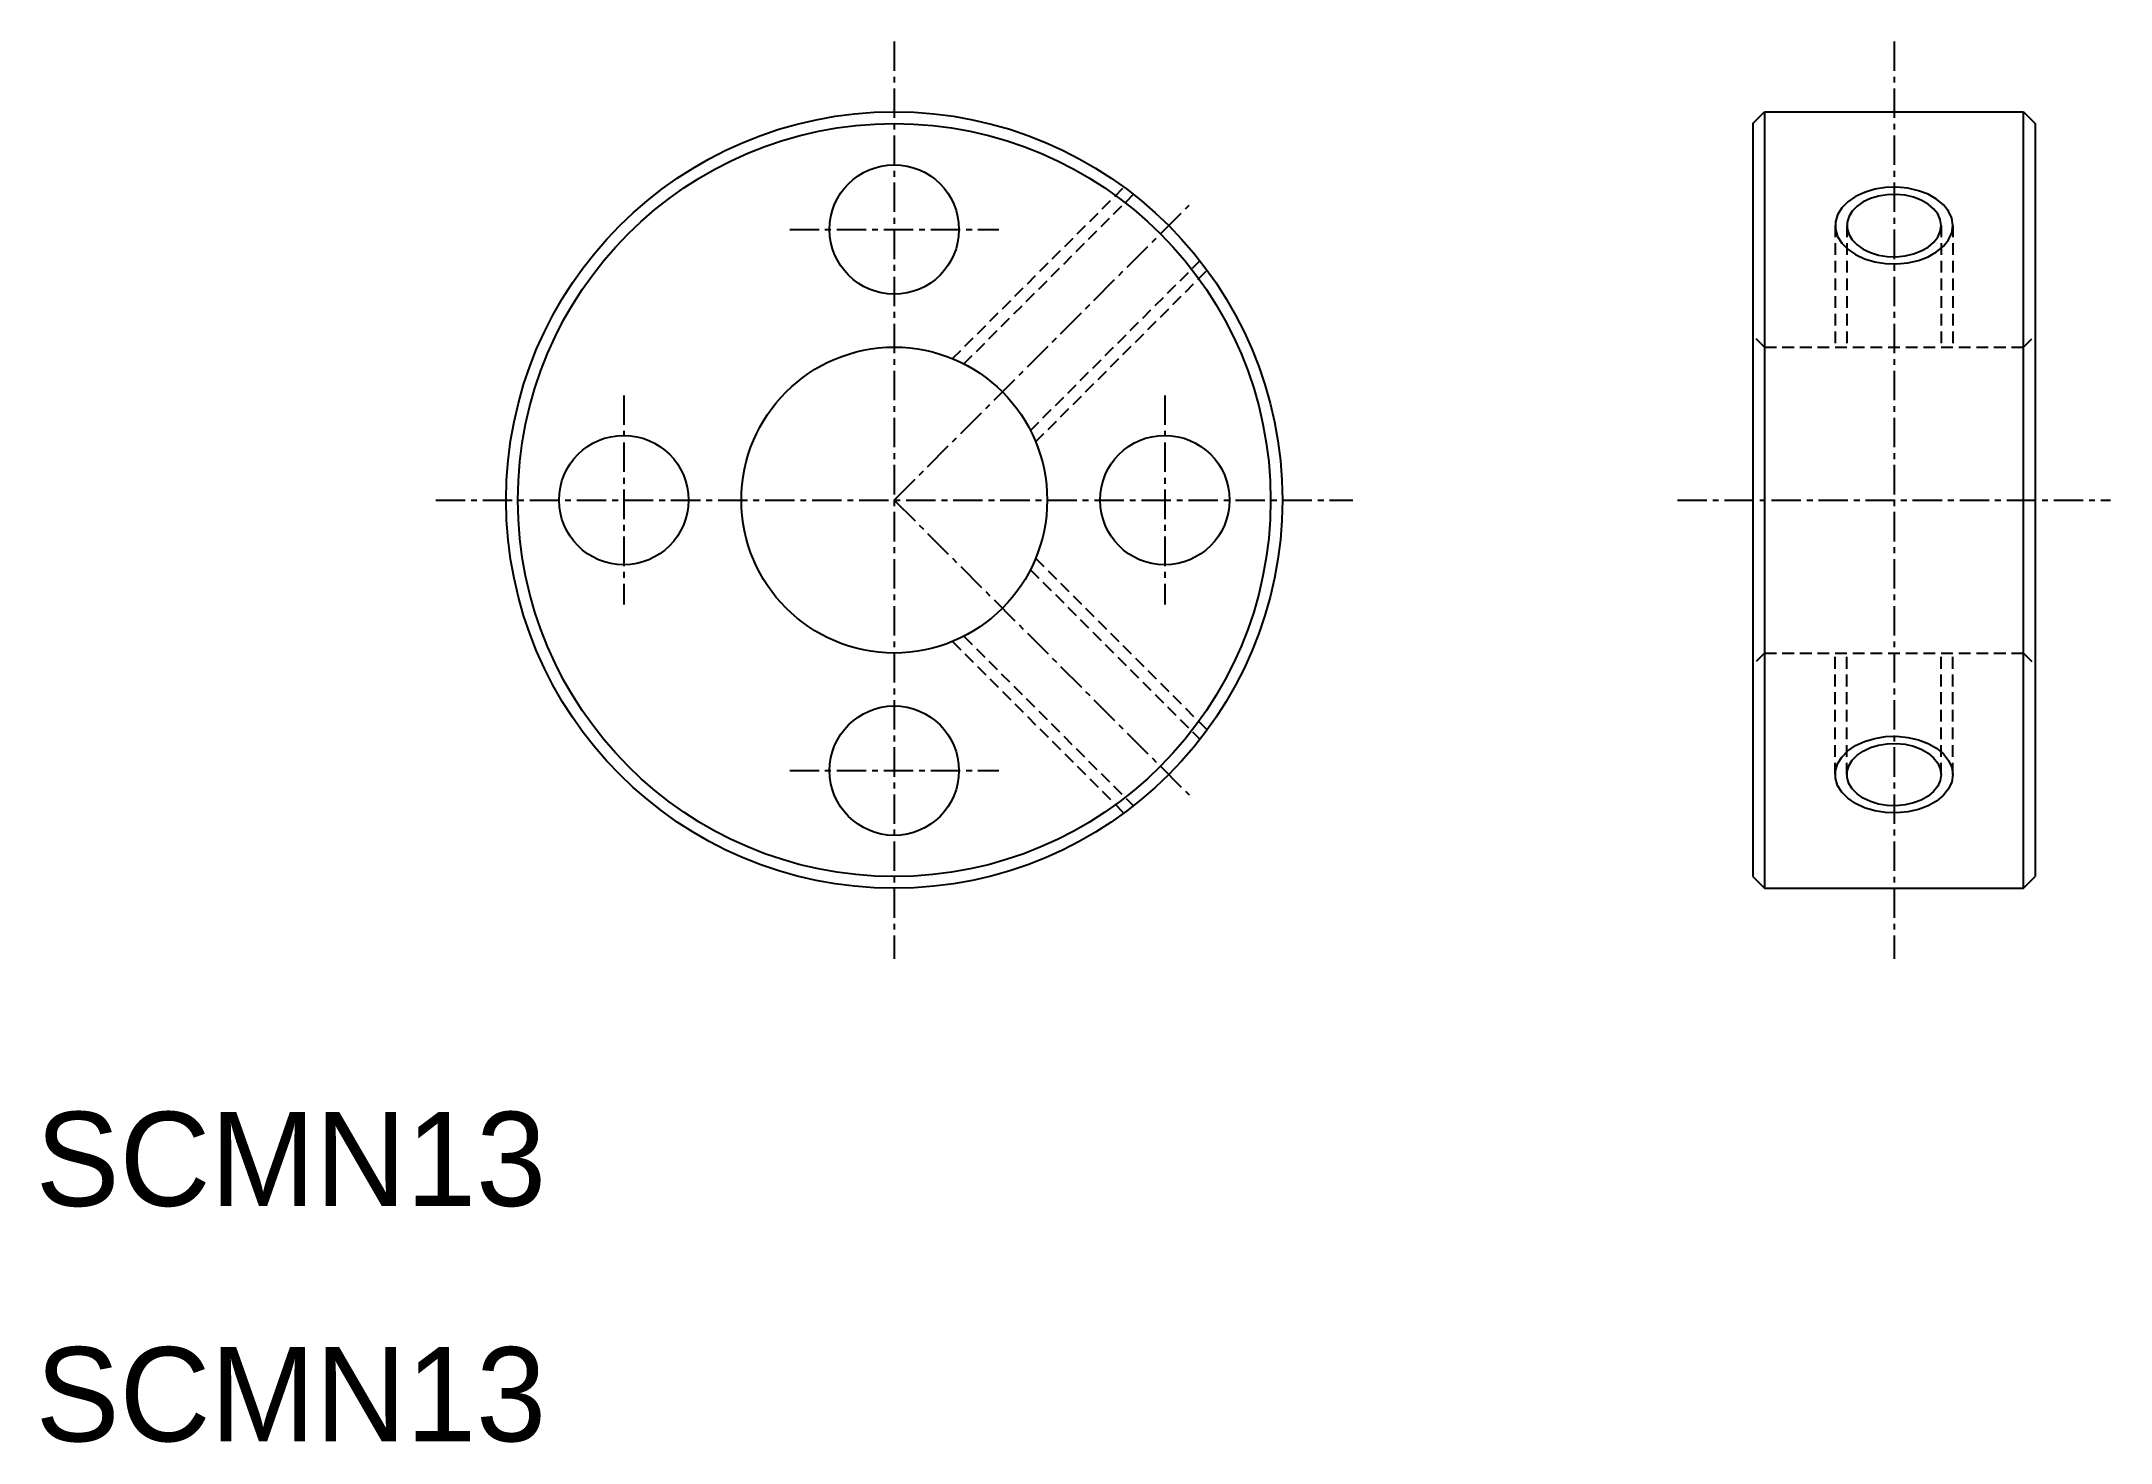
# Model space of a CAD drawing. Extents: x 10.2 to 98.2, y 9.9 to 69.5.
import ezdxf

# ---------------------------------------------------------------- set-up
doc = ezdxf.new("R2010")
doc.units = 0
doc.linetypes.add('CENTER', pattern=[2, 1.25, -0.25, 0.25, -0.25])
doc.linetypes.add('DASHED', pattern=[0.75, 0.5, -0.25])
doc.layers.get('0').update_dxf_attribs({"linetype": 'CONTINUOUS'})
doc.layers.add('CENTER', color=1, linetype='CENTER')

msp = doc.modelspace()

# ---------------------------------------------------------------- linework, layer by layer
at = {"color": 7, "linetype": 'CONTINUOUS'}
for p, q in [((83, 66), (83.5, 66.5)), ((83, 66), (83, 34)), ((83.5, 66.5), (83.5, 33.5)), ((83.5, 66.5), (94.5, 66.5)), ((86.25, 66.5), (86.25, 66.5)), ((89, 66.5), (89, 66.5)), ((94.5, 33.5), (94.5, 66.5)), ((94.5, 66.5), (95, 66)), ((95, 66), (95, 34)), ((83, 34), (83.5, 33.5)), ((83.5, 33.5), (94.5, 33.5)), ((94.5, 33.5), (95, 34))]:
    msp.add_line(p, q, dxfattribs=at)
at = {"color": 3, "linetype": 'DASHED'}
for p, q in [((48.975, 56.01), (56.265, 63.3)), ((49.459, 55.787), (56.667, 62.995)), ((86.5, 61.667), (86.5, 56.5)), ((87, 61.667), (87, 56.5)), ((91, 61.667), (91, 56.5)), ((91.5, 61.667), (91.5, 56.5)), ((52.287, 52.959), (59.495, 60.167)), ((52.51, 52.475), (59.8, 59.765)), ((83.5, 56.5), (83, 57)), ((83.5, 56.5), (94.5, 56.5)), ((94.5, 56.5), (95, 57)), ((52.51, 47.525), (59.8, 40.235)), ((52.287, 47.041), (59.495, 39.833)), ((48.975, 43.99), (56.265, 36.7)), ((49.459, 44.213), (56.667, 37.005)), ((83.5, 43.5), (83, 43)), ((83.5, 43.5), (94.5, 43.5)), ((86.5, 38.333), (86.5, 43.5)), ((87, 38.333), (87, 43.5)), ((91, 38.333), (91, 43.5)), ((91.5, 38.333), (91.5, 43.5)), ((94.5, 43.5), (95, 43))]:
    msp.add_line(p, q, dxfattribs=at)
at = {"color": 3, "flags": 128}
msp.add_lwpolyline([(91.5, 61.667), (91.455, 61.976), (91.321, 62.273), (91.103, 62.548), (90.809, 62.791), (90.45, 62.994), (90.039, 63.149), (89.589, 63.25), (89.119, 63.294), (88.644, 63.279), (88.182, 63.206), (87.75, 63.078), (87.363, 62.898), (87.035, 62.674), (86.778, 62.414), (86.601, 62.126), (86.511, 61.822), (86.511, 61.512), (86.601, 61.208), (86.778, 60.921), (87.035, 60.66), (87.363, 60.436), (87.75, 60.257), (88.182, 60.128), (88.644, 60.055), (89.119, 60.04), (89.589, 60.084), (90.039, 60.186), (90.45, 60.34), (90.809, 60.543), (91.103, 60.787), (91.321, 61.062), (91.455, 61.359)], close=True, dxfattribs=at)
at = {"color": 7, "linetype": 'CONTINUOUS', "flags": 128}
msp.add_lwpolyline([(91, 61.667), (90.964, 61.918), (90.857, 62.16), (90.683, 62.384), (90.447, 62.582), (90.16, 62.747), (89.831, 62.873), (89.472, 62.955), (89.095, 62.991), (88.715, 62.979), (88.346, 62.92), (88, 62.815), (87.69, 62.669), (87.428, 62.487), (87.222, 62.275), (87.081, 62.041), (87.009, 61.793), (87.009, 61.541), (87.081, 61.294), (87.222, 61.06), (87.428, 60.848), (87.69, 60.666), (88, 60.519), (88.346, 60.415), (88.715, 60.355), (89.095, 60.343), (89.472, 60.379), (89.831, 60.462), (90.16, 60.588), (90.447, 60.753), (90.683, 60.951), (90.857, 61.175), (90.964, 61.416)], close=True, dxfattribs=at)
at = {"color": 3, "extrusion": (0, 0, -1), "flags": 128}
msp.add_lwpolyline([(-91.5, 38.333), (-91.455, 38.024), (-91.321, 37.727), (-91.103, 37.452), (-90.809, 37.209), (-90.45, 37.006), (-90.039, 36.851), (-89.589, 36.75), (-89.119, 36.706), (-88.644, 36.721), (-88.182, 36.794), (-87.75, 36.922), (-87.363, 37.102), (-87.035, 37.326), (-86.778, 37.586), (-86.601, 37.874), (-86.511, 38.178), (-86.511, 38.488), (-86.601, 38.792), (-86.778, 39.079), (-87.035, 39.34), (-87.363, 39.564), (-87.75, 39.743), (-88.182, 39.872), (-88.644, 39.945), (-89.119, 39.96), (-89.589, 39.916), (-90.039, 39.814), (-90.45, 39.66), (-90.809, 39.457), (-91.103, 39.213), (-91.321, 38.938), (-91.455, 38.641)], close=True, dxfattribs=at)
at = {"color": 7, "linetype": 'CONTINUOUS', "extrusion": (0, 0, -1), "flags": 128}
msp.add_lwpolyline([(-91, 38.333), (-90.964, 38.082), (-90.857, 37.84), (-90.683, 37.616), (-90.447, 37.418), (-90.16, 37.253), (-89.831, 37.127), (-89.472, 37.045), (-89.095, 37.009), (-88.715, 37.021), (-88.346, 37.08), (-88, 37.185), (-87.69, 37.331), (-87.428, 37.513), (-87.222, 37.725), (-87.081, 37.959), (-87.009, 38.207), (-87.009, 38.459), (-87.081, 38.706), (-87.222, 38.94), (-87.428, 39.152), (-87.69, 39.334), (-88, 39.481), (-88.346, 39.585), (-88.715, 39.645), (-89.095, 39.657), (-89.472, 39.621), (-89.831, 39.538), (-90.16, 39.412), (-90.447, 39.247), (-90.683, 39.049), (-90.857, 38.825), (-90.964, 38.584)], close=True, dxfattribs=at)
at = {"color": 7, "linetype": 'CONTINUOUS'}
for centre, radius in [((46.5, 50), 16.5), ((46.5, 50), 16), ((46.5, 61.5), 2.75), ((46.5, 50), 6.5), ((35, 50), 2.75), ((58, 50), 2.75), ((46.5, 38.5), 2.75)]:
    msp.add_circle(centre, radius, dxfattribs=at)
at = {"layer": 'CENTER', "color": 1, "linetype": 'CENTER'}
for p, q in [((46.5, 69.493), (46.5, 30.507)), ((89, 69.493), (89, 30.507)), ((46.5, 50), (59.031, 62.531)), ((42.055, 61.5), (50.945, 61.5)), ((35, 54.445), (35, 45.555)), ((58, 54.445), (58, 45.555)), ((27.007, 50), (65.993, 50)), ((46.5, 50), (59.031, 37.469)), ((79.792, 50), (98.208, 50)), ((42.055, 38.5), (50.945, 38.5))]:
    msp.add_line(p, q, dxfattribs=at)

# ---------------------------------------------------------------- texts
at = {"color": 7, "linetype": 'CONTINUOUS'}
for p in [(10, 20), (10, 10)]:
    msp.add_text('SCMN13', height=4, dxfattribs=at).set_placement(p)

doc.saveas('drawing.dxf')
